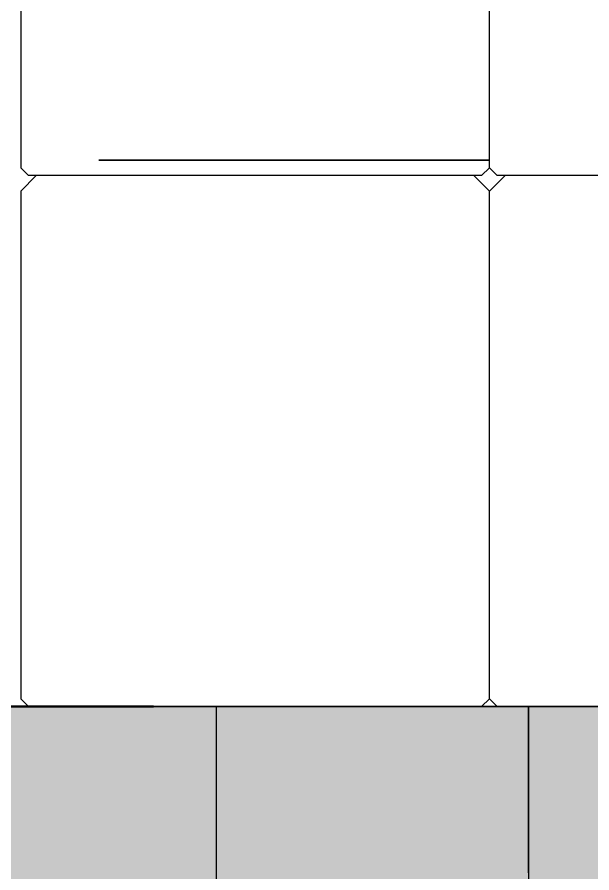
# Model space of a CAD drawing. Header units: centimetres. Extents: x 0.3 to 84.3, y 0.3 to 59.7.
# Drawn here: x 38.3991 to 38.5462, y 16.0714 to 16.2906 of the extents above; entities that cross this region are included whole.
import ezdxf

# ---------------------------------------------------------------- set-up
doc = ezdxf.new("R2010")
doc.units = ezdxf.units.CM
for name, pattern in [('AUSGEZOGEN', [0]), ('LINIE_23', [0.79, 0.4, -0.13, 0, -0.13, 0, -0.13]), ('PHANTOM', [63.50000000000001, 31.75, -6.35, 6.35, -6.35, 6.35, -6.35]), ('PUNKT', [6.35, 0, -6.35]), ('RAND', [44.449999999999996, 12.7, -6.35, 12.7, -6.35, 0, -6.35]), ('VERDECKT', [9.524999999999999, 6.35, -3.175])]:
    doc.linetypes.add(name, pattern=pattern)
for name, color, linetype, lineweight in [('Bauachsen grob', 7, 'RAND', 25), ('Bodenplatte', 7, 'AUSGEZOGEN', 35), ('Daemmung', 7, 'AUSGEZOGEN', 35), ('Decke', 7, 'AUSGEZOGEN', 35), ('Fenster', 7, 'AUSGEZOGEN', 35), ('Wand Beton bewehrt', 7, 'AUSGEZOGEN', 35)]:
    doc.layers.add(name, color=color, linetype=linetype, lineweight=lineweight)

msp = doc.modelspace()

# ---------------------------------------------------------------- hatches: boundary and pattern name
at = {"layer": 'Bodenplatte', "linetype": 'AUSGEZOGEN', "lineweight": 25, "true_color": 0xe0ffe0}
msp.add_hatch(color=254, dxfattribs=at).paths.add_polyline_path([(31.65999929904939, 16.11399973863363), (31.65999929904939, 15.95399974220991), (62.71999860480428, 15.95399974220991), (62.71999860480428, 16.11399973863363)])

# ---------------------------------------------------------------- linework, layer by layer
at = {"layer": 'Bauachsen grob', "color": 32, "linetype": 'LINIE_23', "lineweight": 50, "true_color": 0xc36e14}
msp.add_line((21.96399951577186, 16.11399973863363), (72.41599838808173, 16.11399973863363), dxfattribs=at)
at = {"layer": 'Bodenplatte', "color": 92, "linetype": 'VERDECKT', "lineweight": 35, "true_color": 0x00c600}
msp.add_line((62.71999860480428, 16.11399973863363), (31.65999929904939, 16.11399973863363), dxfattribs=at)
at = {"layer": 'Daemmung', "color": 7, "linetype": 'AUSGEZOGEN', "lineweight": 35}
for q in [(38.37999914884568, 16.11399973863363), (38.52999914549292, 16.07139883680143)]:
    msp.add_line((38.52999914549292, 16.11399973863363), q, dxfattribs=at)
at = {"layer": 'Daemmung', "color": 7, "linetype": 'AUSGEZOGEN', "lineweight": 25}
for points in [[(38.44999905040409, 16.11399974475323), (38.44999905040409, 16.11399973863363), (38.44999905040408, 16.11399973863363), (38.44999905040408, 16.11399973863363), (38.44999902242881, 15.79399974578619), (38.44999902242881, 15.79399974713743)], [(38.52999904980803, 16.11399973775941), (38.52999904980804, 16.11399973863363), (38.52999904980804, 16.11399973863363), (38.52999904980803, 16.11399973863363), (38.52999902183275, 15.79399974578619), (38.52999902183275, 15.7939997401436)]]:
    msp.add_lwpolyline(points, dxfattribs=at)
at = {"layer": 'Decke', "color": 92, "linetype": 'PHANTOM', "lineweight": 35, "true_color": 0x00c600}
msp.add_line((31.65999929904939, 16.11399973863363), (62.71999860480428, 16.11399973863363), dxfattribs=at)
at = {"layer": 'Fenster', "color": 7, "linetype": 'AUSGEZOGEN', "lineweight": 25}
for p, q in [((38.39999914839868, 16.47000003063154), (38.39999914839868, 16.2519996563131)), ((38.51999883116662, 16.25200003550458), (38.51999845197648, 16.47000003063154)), ((38.40199876568503, 16.25000003207042), (38.39999876920855, 16.25200003550458)), ((38.51799883469015, 16.25000003207042), (38.51999883116662, 16.25200003550458)), ((38.52199883460071, 16.25000003902806), (38.51999883116662, 16.25200003550458)), ((38.39999875877212, 16.2460000363395), (38.40399876564034, 16.25000002922015)), ((38.51799883469015, 16.25000003207042), (38.40199876568503, 16.25000003207042)), ((38.51999884160305, 16.2460000363395), (38.51599883473483, 16.25000002922015)), ((38.51999884160304, 16.2460000363395), (38.52399883455601, 16.25000004313543)), ((38.57139883349647, 16.25000012495461), (38.52199883460071, 16.25000003902806)), ((38.39999914839868, 16.24600042596467), (38.39999914839868, 16.11599942333669)), ((38.5199990677256, 16.11600003908798), (38.51999884160304, 16.2460000363395)), ((38.40199852972402, 16.11400003505183), (38.39999853264955, 16.11600003908798)), ((38.51799907065115, 16.11400003505183), (38.51999906772562, 16.11600003908798)), ((38.5219990717577, 16.11400004200937), (38.5199990677256, 16.11600003908798)), ((38.4019986264861, 16.11399993828941), (38.51799897388906, 16.11399993828941)), ((38.62599906883392, 16.11400022299791), (38.5219990717577, 16.11400004200937))]:
    msp.add_line(p, q, dxfattribs=at)
at = {"layer": 'Wand Beton bewehrt', "color": 180, "linetype": 'PUNKT', "lineweight": 35}
for p, q in [((44.96999900154773, 16.25399973550406), (38.37999914884568, 16.25399973550406)), ((38.37999914884568, 16.11399973863331), (38.52999914549292, 16.11399973863331)), ((38.52999914549292, 16.11399973863331), (38.60999914370478, 16.11399973863331))]:
    msp.add_line(p, q, dxfattribs=at)

doc.saveas('drawing.dxf')
